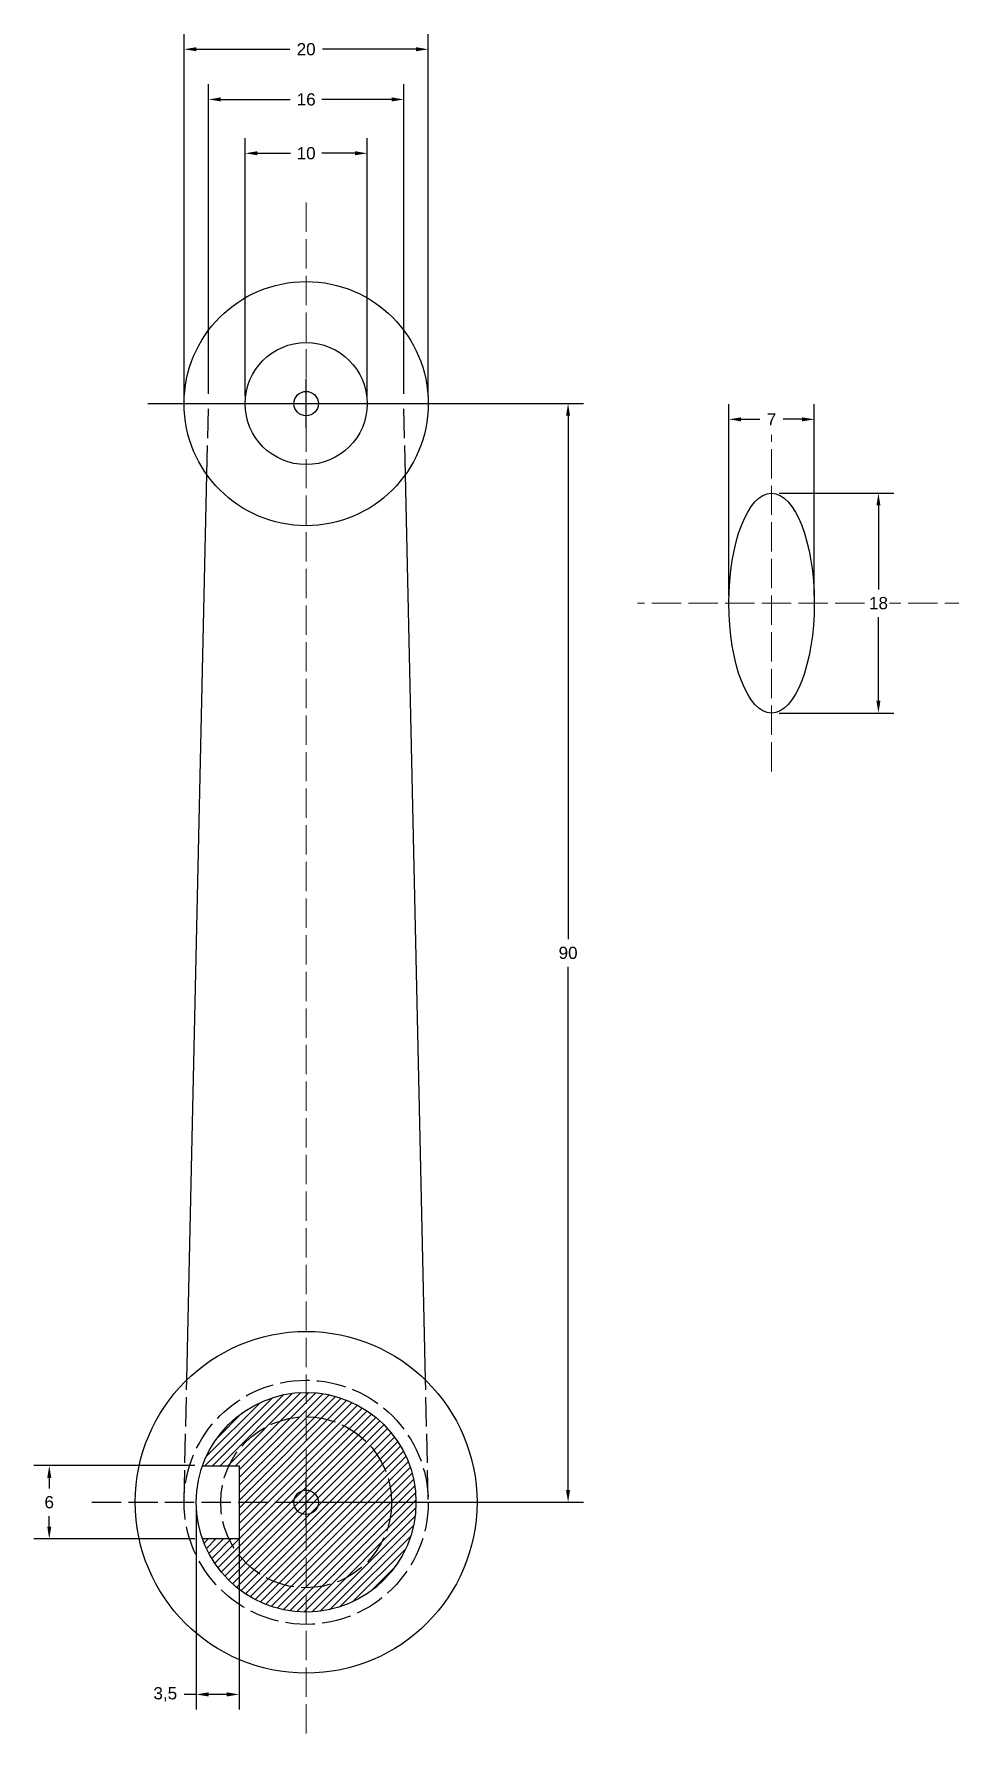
# Model space of a CAD drawing. Header units: millimetres. Extents: x 2497 to 2698, y 2060 to 2344.
# Drawn here: x 2497.1 to 2572.2, y 2073.5 to 2212.7 of the extents above; entities that cross this region are included whole.
import ezdxf

# ---------------------------------------------------------------- set-up
doc = ezdxf.new("R2010")
doc.units = ezdxf.units.MM
doc.header["$LTSCALE"] = 0.2
doc.header["$PDMODE"] = 34
doc.header["$PDSIZE"] = 2
doc.linetypes.add('ACAD_ISO02W100', pattern=[15, 12, -3])
doc.layers.add('dim', color=3, linetype='Continuous')
doc.styles.get("Standard").update_dxf_attribs({"font": 'arial.ttf'})
doc.dimstyles.new('ISO-25', dxfattribs={"dimtxt": 1, "dimasz": 1, "dimexe": 1.25, "dimexo": 0.625, "dimtad": 0, "dimtih": 1, "dimtoh": 1, "dimtxsty": 'Standard', "dimcen": 0, "dimadec": 0, "dimazin": 0, "dimtfac": 1, "dimtofl": 0, "dimtmove": 0, "dimatfit": 3, "dimfxl": 1, "dimtfill": 1, "dimarcsym": 0})

# ---------------------------------------------------------------- blocks, each defined once
blk = doc.blocks.new('*D38')
at = {"layer": 'Defpoints', "color": 0, "transparency": 16777216}
for p in [(2557.56, 2175.09), (2557.56, 2157.09), (2566.32, 2157.09)]:
    blk.add_point(p, dxfattribs=at)
at = {"layer": 'dim', "color": 0, "lineweight": -2, "transparency": 16777216}
for p, q in [((2558.19, 2175.09), (2567.57, 2175.09)), ((2566.32, 2174.09), (2566.32, 2167.22)), ((2566.32, 2158.09), (2566.32, 2164.95)), ((2558.19, 2157.09), (2567.57, 2157.09))]:
    blk.add_line(p, q, dxfattribs=at)
at = {"layer": 'dim', "color": 0, "transparency": 16777216}
for points in [[(2566.15, 2174.09), (2566.48, 2174.09), (2566.32, 2175.09)], [(2566.15, 2158.09), (2566.48, 2158.09), (2566.32, 2157.09)]]:
    blk.add_solid(points, dxfattribs=at)
at = {"layer": 'dim', "color": 0, "transparency": 16777216, "insert": (2566.32, 2166.09), "char_height": 1, "attachment_point": 5, "bg_fill": 3, "box_fill_scale": 1.1, "bg_fill_color": 256, "bg_fill_true_color": 13158600, "bg_fill_transparency": 0}
blk.add_mtext('18', dxfattribs=at)
blk = doc.blocks.new('*D39')
at = {"layer": 'Defpoints', "color": 0, "transparency": 16777216}
for p in [(2554.06, 2181.15), (2554.06, 2166.09), (2561.06, 2166.09)]:
    blk.add_point(p, dxfattribs=at)
at = {"layer": 'dim', "color": 0, "lineweight": -2, "transparency": 16777216}
for p, q in [((2554.06, 2166.71), (2554.06, 2182.4)), ((2561.06, 2166.71), (2561.06, 2182.4)), ((2555.06, 2181.15), (2556.61, 2181.15)), ((2560.06, 2181.15), (2558.51, 2181.15))]:
    blk.add_line(p, q, dxfattribs=at)
at = {"layer": 'dim', "color": 0, "transparency": 16777216}
for points in [[(2555.06, 2181.31), (2555.06, 2180.98), (2554.06, 2181.15)], [(2560.06, 2181.31), (2560.06, 2180.98), (2561.06, 2181.15)]]:
    blk.add_solid(points, dxfattribs=at)
at = {"layer": 'dim', "color": 0, "transparency": 16777216, "insert": (2557.56, 2181.15), "char_height": 1, "attachment_point": 5, "bg_fill": 3, "box_fill_scale": 1.1, "bg_fill_color": 256, "bg_fill_true_color": 13158600, "bg_fill_transparency": 0}
blk.add_mtext('7', dxfattribs=at)
blk = doc.blocks.new('*D46')
at = {"layer": 'Defpoints', "color": 0, "transparency": 16777216}
for p in [(2529.43, 2211.46), (2509.43, 2182.44), (2529.43, 2182.44)]:
    blk.add_point(p, dxfattribs=at)
at = {"layer": 'dim', "color": 0, "lineweight": -2, "transparency": 16777216}
for p, q in [((2509.43, 2183.06), (2509.43, 2212.71)), ((2510.43, 2211.46), (2518.08, 2211.46)), ((2528.43, 2211.46), (2520.78, 2211.46)), ((2529.43, 2183.06), (2529.43, 2212.71))]:
    blk.add_line(p, q, dxfattribs=at)
at = {"layer": 'dim', "color": 0, "transparency": 16777216}
for points in [[(2510.43, 2211.63), (2510.43, 2211.3), (2509.43, 2211.46)], [(2528.43, 2211.63), (2528.43, 2211.3), (2529.43, 2211.46)]]:
    blk.add_solid(points, dxfattribs=at)
at = {"layer": 'dim', "color": 0, "transparency": 16777216, "insert": (2519.43, 2211.46), "char_height": 1, "attachment_point": 5, "bg_fill": 3, "box_fill_scale": 1.1, "bg_fill_color": 256, "bg_fill_true_color": 13158600, "bg_fill_transparency": 0}
blk.add_mtext('20', dxfattribs=at)
blk = doc.blocks.new('*D47')
at = {"layer": 'Defpoints', "color": 0, "transparency": 16777216}
for p in [(2527.43, 2207.35), (2511.43, 2182.61), (2527.43, 2182.61)]:
    blk.add_point(p, dxfattribs=at)
at = {"layer": 'dim', "color": 0, "lineweight": -2, "transparency": 16777216}
for p, q in [((2511.43, 2183.24), (2511.43, 2208.6)), ((2512.43, 2207.35), (2518.13, 2207.35)), ((2526.43, 2207.35), (2520.72, 2207.35)), ((2527.43, 2183.24), (2527.43, 2208.6))]:
    blk.add_line(p, q, dxfattribs=at)
at = {"layer": 'dim', "color": 0, "transparency": 16777216}
for points in [[(2512.43, 2207.52), (2512.43, 2207.19), (2511.43, 2207.35)], [(2526.43, 2207.52), (2526.43, 2207.19), (2527.43, 2207.35)]]:
    blk.add_solid(points, dxfattribs=at)
at = {"layer": 'dim', "color": 0, "transparency": 16777216, "insert": (2519.43, 2207.35), "char_height": 1, "attachment_point": 5, "bg_fill": 3, "box_fill_scale": 1.1, "bg_fill_color": 256, "bg_fill_true_color": 13158600, "bg_fill_transparency": 0}
blk.add_mtext('16', dxfattribs=at)
blk = doc.blocks.new('*D48')
at = {"layer": 'Defpoints', "color": 0, "transparency": 16777216}
for p in [(2524.43, 2202.94), (2514.43, 2182.44), (2524.43, 2182.44)]:
    blk.add_point(p, dxfattribs=at)
at = {"layer": 'dim', "color": 0, "lineweight": -2, "transparency": 16777216}
for p, q in [((2514.43, 2183.06), (2514.43, 2204.19)), ((2524.43, 2183.06), (2524.43, 2204.19)), ((2515.43, 2202.94), (2518.14, 2202.94)), ((2523.43, 2202.94), (2520.72, 2202.94))]:
    blk.add_line(p, q, dxfattribs=at)
at = {"layer": 'dim', "color": 0, "transparency": 16777216}
for points in [[(2515.43, 2203.11), (2515.43, 2202.78), (2514.43, 2202.94)], [(2523.43, 2203.11), (2523.43, 2202.78), (2524.43, 2202.94)]]:
    blk.add_solid(points, dxfattribs=at)
at = {"layer": 'dim', "color": 0, "transparency": 16777216, "insert": (2519.43, 2202.94), "char_height": 1, "attachment_point": 5, "bg_fill": 3, "box_fill_scale": 1.1, "bg_fill_color": 256, "bg_fill_true_color": 13158600, "bg_fill_transparency": 0}
blk.add_mtext('10', dxfattribs=at)
blk = doc.blocks.new('*D49')
at = {"layer": 'Defpoints', "color": 0, "transparency": 16777216}
for p in [(2519.43, 2182.44), (2519.43, 2092.44), (2540.89, 2092.44)]:
    blk.add_point(p, dxfattribs=at)
at = {"layer": 'dim', "color": 0, "lineweight": -2, "transparency": 16777216}
for p, q in [((2520.05, 2182.44), (2542.14, 2182.44)), ((2540.89, 2181.44), (2540.89, 2138.57)), ((2540.89, 2093.44), (2540.89, 2136.3)), ((2520.05, 2092.44), (2542.14, 2092.44))]:
    blk.add_line(p, q, dxfattribs=at)
at = {"layer": 'dim', "color": 0, "transparency": 16777216}
for points in [[(2540.72, 2181.44), (2541.05, 2181.44), (2540.89, 2182.44)], [(2540.72, 2093.44), (2541.05, 2093.44), (2540.89, 2092.44)]]:
    blk.add_solid(points, dxfattribs=at)
at = {"layer": 'dim', "color": 0, "transparency": 16777216, "insert": (2540.89, 2137.44), "char_height": 1, "attachment_point": 5, "bg_fill": 3, "box_fill_scale": 1.1, "bg_fill_color": 256, "bg_fill_true_color": 13158600, "bg_fill_transparency": 0}
blk.add_mtext('90', dxfattribs=at)
blk = doc.blocks.new('*D50')
at = {"layer": 'Defpoints', "color": 0, "transparency": 16777216}
for p in [(2510.94, 2095.44), (2498.38, 2089.44), (2510.94, 2089.44)]:
    blk.add_point(p, dxfattribs=at)
at = {"layer": 'dim', "color": 0, "lineweight": -2, "transparency": 16777216}
for p, q in [((2510.32, 2095.44), (2497.13, 2095.44)), ((2498.38, 2094.44), (2498.38, 2093.57)), ((2498.38, 2090.44), (2498.38, 2091.3)), ((2510.32, 2089.44), (2497.13, 2089.44))]:
    blk.add_line(p, q, dxfattribs=at)
at = {"layer": 'dim', "color": 0, "transparency": 16777216}
for points in [[(2498.22, 2094.44), (2498.55, 2094.44), (2498.38, 2095.44)], [(2498.22, 2090.44), (2498.55, 2090.44), (2498.38, 2089.44)]]:
    blk.add_solid(points, dxfattribs=at)
at = {"layer": 'dim', "color": 0, "transparency": 16777216, "insert": (2498.38, 2092.44), "char_height": 1, "attachment_point": 5, "bg_fill": 3, "box_fill_scale": 1.1, "bg_fill_color": 256, "bg_fill_true_color": 13158600, "bg_fill_transparency": 0}
blk.add_mtext('6', dxfattribs=at)
blk = doc.blocks.new('*D51')
at = {"layer": 'Defpoints', "color": 0, "transparency": 16777216}
for p in [(2510.43, 2092.44), (2513.93, 2092.44), (2510.43, 2076.7)]:
    blk.add_point(p, dxfattribs=at)
at = {"layer": 'dim', "color": 0, "lineweight": -2, "transparency": 16777216}
for p, q in [((2510.43, 2091.81), (2510.43, 2075.45)), ((2513.93, 2091.81), (2513.93, 2075.45)), ((2510.43, 2076.7), (2509.43, 2076.7)), ((2512.93, 2076.7), (2511.43, 2076.7))]:
    blk.add_line(p, q, dxfattribs=at)
at = {"layer": 'dim', "color": 0, "transparency": 16777216}
for points in [[(2511.43, 2076.87), (2511.43, 2076.53), (2510.43, 2076.7)], [(2512.93, 2076.87), (2512.93, 2076.53), (2513.93, 2076.7)]]:
    blk.add_solid(points, dxfattribs=at)
at = {"layer": 'dim', "color": 0, "transparency": 16777216, "insert": (2507.89, 2076.7), "char_height": 1, "attachment_point": 5, "bg_fill": 3, "box_fill_scale": 1.1, "bg_fill_color": 256, "bg_fill_true_color": 13158600, "bg_fill_transparency": 0}
blk.add_mtext('3,5', dxfattribs=at)

msp = doc.modelspace()

# ---------------------------------------------------------------- hatches: boundary and pattern name
h = msp.add_hatch()
h.set_pattern_fill('ANSI31', color=1, scale=0.14)
h.set_pattern_definition([(45, (25.31902, 0), (-0.314308964, 0.314308964), [])])
h.paths.add_polyline_path([(2519.428, 2099.437, 0.2896899), (2513.104, 2095.437), (2513.928, 2095.437), (2513.928, 2092.437), (2519.428, 2092.437)])
h.paths.add_polyline_path([(2519.428, 2101.437, 0.3178372), (2510.943, 2095.437), (2513.104, 2095.437, -0.2896899), (2519.428, 2099.437)])
h.paths.add_polyline_path([(2519.428, 2099.437), (2519.428, 2092.437), (2526.428, 2092.437, 0.4142136)], flags=17)
h.paths.add_polyline_path([(2519.428, 2101.437), (2519.428, 2099.437, -0.4142136), (2526.428, 2092.437), (2528.428, 2092.437, 0.4142136)])
h.paths.add_polyline_path([(2526.428, 2092.437), (2519.428, 2092.437), (2519.428, 2085.437, 0.4142136)], flags=17)
h.paths.add_polyline_path([(2519.428, 2092.437), (2513.928, 2092.437), (2513.928, 2089.437), (2513.104, 2089.437, 0.2896899), (2519.428, 2085.437)])
h.paths.add_polyline_path([(2513.104, 2089.437), (2510.943, 2089.437, 0.3178372), (2519.428, 2083.437), (2519.428, 2085.437, -0.2896899)])
h.paths.add_polyline_path([(2528.428, 2092.437), (2526.428, 2092.437, -0.4142136), (2519.428, 2085.437), (2519.428, 2083.437, 0.4142136)])

# ---------------------------------------------------------------- linework, layer by layer
at = {"color": 4, "linetype": 'ACAD_ISO02W100', "lineweight": 15}
for p, q in [((2519.428, 2198.897), (2519.428, 2073.457)), ((2557.561, 2152.312), (2557.561, 2179.866)), ((2610.161, 2166.089), (2546.574, 2166.089))]:
    msp.add_line(p, q, dxfattribs=at)
for p, q in [((2506.453, 2182.437), (2532.404, 2182.437)), ((2509.649, 2102.455), (2511.297, 2176.616)), ((2529.208, 2102.455), (2527.56, 2176.616))]:
    msp.add_line(p, q)
at = {"color": 1, "linetype": 'ACAD_ISO02W100', "lineweight": 30}
for p, q in [((2511.297, 2176.616), (2511.43, 2182.615)), ((2527.56, 2176.616), (2527.426, 2182.615)), ((2509.431, 2092.659), (2509.649, 2102.455)), ((2529.426, 2092.659), (2529.208, 2102.455))]:
    msp.add_line(p, q, dxfattribs=at)
at = {"color": 4, "linetype": 'ACAD_ISO02W100', "lineweight": 30}
msp.add_line((2501.865, 2092.437), (2536.992, 2092.437), dxfattribs=at)
msp.add_lwpolyline([(2510.943, 2095.437), (2513.928, 2095.437), (2513.928, 2089.437), (2510.943, 2089.437)])
for centre, radius in [((2519.428, 2182.437), 10), ((2519.428, 2182.437), 5), ((2519.428, 2092.437), 14), ((2519.428, 2092.437), 9)]:
    msp.add_circle(centre, radius)
at = {"color": 1, "linetype": 'ACAD_ISO02W100', "lineweight": 30}
for radius in [10, 7]:
    msp.add_circle((2519.428, 2092.437), radius, dxfattribs=at)
msp.add_ellipse((2557.561, 2166.089), major_axis=(0, -9), ratio=0.3888889)
for p in [(2519.428, 2182.437), (2519.428, 2092.437)]:
    msp.add_point(p)

# ---------------------------------------------------------------- next in the draw order: dimensions: what is measured, and where the dimension line sits
at = {"layer": 'dim'}
dim = msp.add_linear_dim(base=(2529.428, 2211.463), p1=(2509.428, 2182.437), p2=(2529.428, 2182.437), dimstyle='ISO-25', dxfattribs=at)
dim.commit()
dim.dimension.update_dxf_attribs({"geometry": '*D46', "text_midpoint": (2519.428, 2211.463)})
for base, p1, p2, picture, middle in [((2566.317, 2157.089), (2557.561, 2175.089), (2557.561, 2157.089), '*D38', (2566.317, 2166.089)), ((2498.382, 2089.437), (2510.943, 2095.437), (2510.943, 2089.437), '*D50', (2498.382, 2092.437))]:
    dim = msp.add_linear_dim(base=base, p1=p1, p2=p2, angle=90, dimstyle='ISO-25', dxfattribs=at)
    dim.commit()
    dim.dimension.update_dxf_attribs({"geometry": picture, "text_midpoint": middle})

# ---------------------------------------------------------------- next in the draw order: dimensions: what is measured, and where the dimension line sits
for base, p1, p2, picture, middle in [((2527.426, 2207.353), (2511.43, 2182.615), (2527.426, 2182.615), '*D47', (2519.428, 2207.353)), ((2554.061, 2181.145), (2561.061, 2166.089), (2554.061, 2166.089), '*D39', (2557.561, 2181.145)), ((2510.428, 2076.701), (2513.928, 2092.437), (2510.428, 2092.437), '*D51', (2507.89, 2076.701))]:
    dim = msp.add_linear_dim(base=base, p1=p1, p2=p2, dimstyle='ISO-25', dxfattribs=at)
    dim.commit()
    dim.dimension.update_dxf_attribs({"geometry": picture, "text_midpoint": middle})

# ---------------------------------------------------------------- next in the draw order: dimensions: what is measured, and where the dimension line sits
dim = msp.add_linear_dim(base=(2524.428, 2202.944), p1=(2514.428, 2182.437), p2=(2524.428, 2182.437), dimstyle='ISO-25', dxfattribs=at)
dim.commit()
dim.dimension.update_dxf_attribs({"geometry": '*D48', "text_midpoint": (2519.428, 2202.944)})

# ---------------------------------------------------------------- next in the draw order: dimensions: what is measured, and where the dimension line sits
dim = msp.add_linear_dim(base=(2540.887, 2092.437), p1=(2519.428, 2182.437), p2=(2519.428, 2092.437), angle=90, dimstyle='ISO-25', dxfattribs=at)
dim.commit()
dim.dimension.update_dxf_attribs({"geometry": '*D49', "text_midpoint": (2540.887, 2137.437)})

doc.saveas('drawing.dxf')
